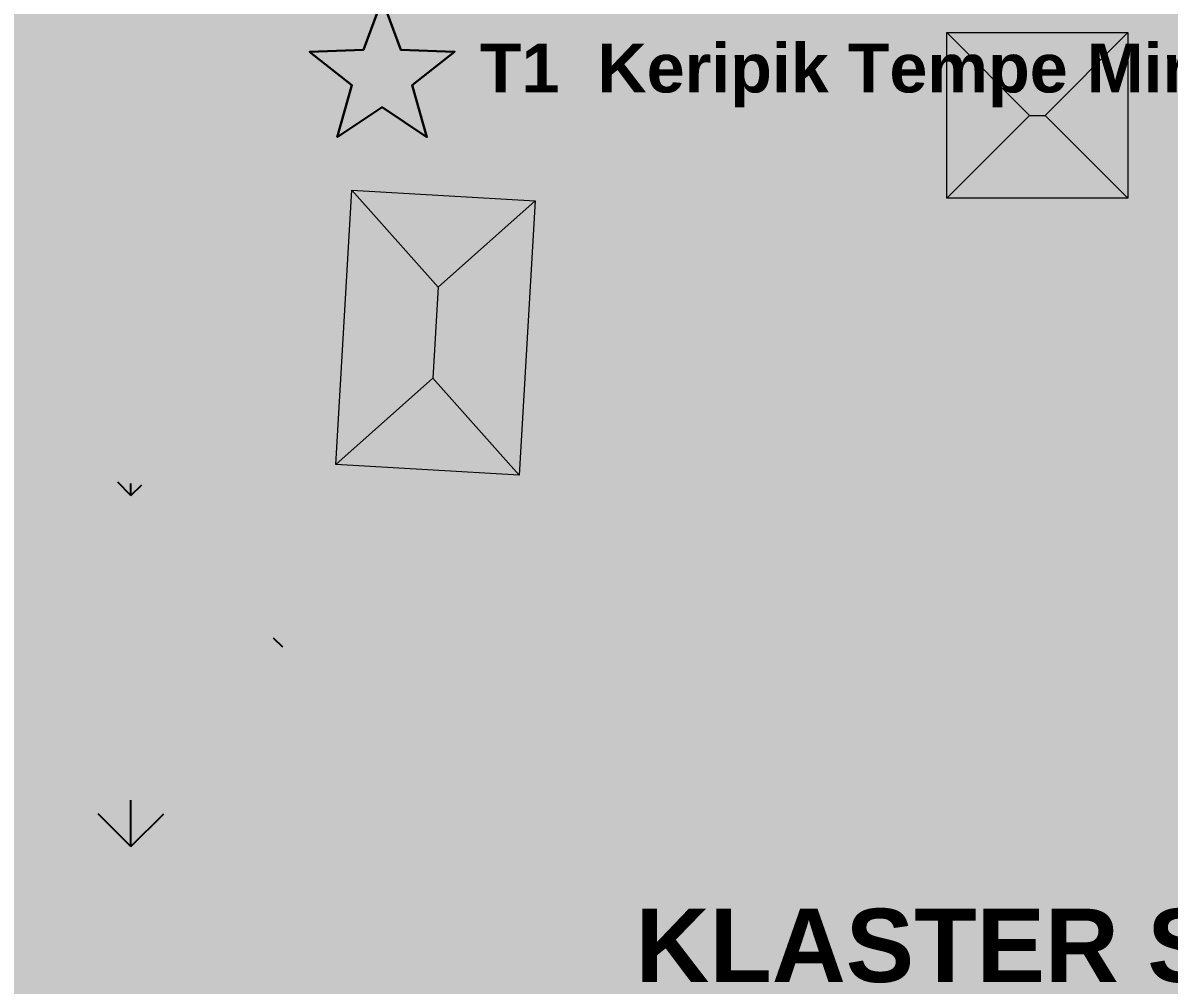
# Model space of a CAD drawing. Header units: metres. Extents: x 305909 to 307171, y 9156037 to 9156671.
# Drawn here: x 306186.4 to 306233.31, y 9156493.38 to 9156532.75 of the extents above; entities that cross this region are included whole.
import ezdxf
from ezdxf.enums import TextEntityAlignment as Align

# ---------------------------------------------------------------- set-up
doc = ezdxf.new("R2010")
doc.units = ezdxf.units.M
for name, color, linetype, lineweight, true_color in [('B-BANGUNAN_PERMUKIMAN', 7, 'Continuous', 13, 0xf0cd8c), ('B-BAYANGAN', 7, 'Continuous', 0, 0x76786c), ('T-BANGUNAN_KLASTER_INTI', 7, 'Continuous', 13, 0xe88c3c), ('T-LABEL_ELEMEN', 7, 'Continuous', 0, 0x141414), ('T-LABEL_ZONA', 7, 'Continuous', 0, 0x3c3c3c), ('T-TITIK_PRODUSEN', 7, 'Continuous', 30, 0x8c1e0a)]:
    doc.layers.add(name, color=color, linetype=linetype, lineweight=lineweight, true_color=true_color)
doc.layers.add('G-KEBUN', color=7, linetype='Continuous')
doc.layers.add('G-PERKERASAN', color=7, linetype='Continuous')
doc.styles.add('ARIALB', font='arialbd.ttf')

# ---------------------------------------------------------------- blocks, each defined once
blk = doc.blocks.new('PRODUSEN')
at = {"true_color": 0xaa280a}
h = blk.add_hatch(color=24, dxfattribs=at)
h.dxf.hatch_style = 1
h.paths.add_polyline_path([(0, 2.4), (-0.588, 0.809), (-2.283, 0.742), (-0.951, -0.309), (-1.411, -1.942), (0, -1), (1.411, -1.942), (0.951, -0.309), (2.283, 0.742), (0.588, 0.809)])
at = {"color": 7}
blk.add_lwpolyline([(0, 2.4), (-0.588, 0.809), (-2.283, 0.742), (-0.951, -0.309), (-1.411, -1.942), (0, -1), (1.411, -1.942), (0.951, -0.309), (2.283, 0.742), (0.588, 0.809)], close=True, dxfattribs=at)

msp = doc.modelspace()

# ---------------------------------------------------------------- hatches: boundary and pattern name
at = {"layer": 'B-BANGUNAN_PERMUKIMAN', "true_color": 0xeb9266}
h = msp.add_hatch(color=33, dxfattribs=at)
h.dxf.hatch_style = 1
h.paths.add_polyline_path([(306231.626, 9156532.351), (306228.24, 9156528.964), (306227.605, 9156528.964), (306224.218, 9156532.351), (306231.626, 9156532.351)])
h = msp.add_hatch(color=33, dxfattribs=at)
h.dxf.hatch_style = 1
h.paths.add_polyline_path([(306227.605, 9156528.964), (306224.218, 9156525.578), (306224.218, 9156532.351), (306227.605, 9156528.964)])
at = {"layer": 'B-BANGUNAN_PERMUKIMAN', "true_color": 0xbc7551}
h = msp.add_hatch(color=23, dxfattribs=at)
h.dxf.hatch_style = 1
h.paths.add_polyline_path([(306231.626, 9156525.578), (306228.24, 9156528.964), (306231.626, 9156532.351), (306231.626, 9156525.578)])
h = msp.add_hatch(color=23, dxfattribs=at)
h.dxf.hatch_style = 1
h.paths.add_polyline_path([(306224.218, 9156525.578), (306227.605, 9156528.964), (306228.24, 9156528.964), (306231.626, 9156525.578), (306224.218, 9156525.578)])
at = {"layer": 'B-BANGUNAN_PERMUKIMAN', "true_color": 0xed9366}
h = msp.add_hatch(color=21, dxfattribs=at)
h.dxf.hatch_style = 1
h.paths.add_polyline_path([(306203.392, 9156521.941), (306203.174, 9156518.206), (306199.209, 9156514.676), (306199.209, 9156514.676), (306199.861, 9156525.907), (306203.392, 9156521.941)])
at = {"layer": 'B-BANGUNAN_PERMUKIMAN', "true_color": 0xea9265}
h = msp.add_hatch(color=33, dxfattribs=at)
h.dxf.hatch_style = 1
h.paths.add_polyline_path([(306203.392, 9156521.941), (306199.861, 9156525.907), (306207.358, 9156525.471), (306203.392, 9156521.941)])
at = {"layer": 'B-BANGUNAN_PERMUKIMAN', "true_color": 0xba7451}
h = msp.add_hatch(color=23, dxfattribs=at)
h.dxf.hatch_style = 1
h.paths.add_polyline_path([(306206.705, 9156514.24), (306206.704, 9156514.24), (306203.174, 9156518.206), (306203.392, 9156521.941), (306207.358, 9156525.471), (306206.705, 9156514.24)])
at = {"layer": 'B-BANGUNAN_PERMUKIMAN', "true_color": 0xbd7552}
h = msp.add_hatch(color=23, dxfattribs=at)
h.dxf.hatch_style = 1
h.paths.add_polyline_path([(306203.174, 9156518.206), (306206.704, 9156514.24), (306199.209, 9156514.676), (306203.174, 9156518.206)])
at = {"layer": 'B-BAYANGAN', "true_color": 0x76786c}
h = msp.add_hatch(color=8, dxfattribs=at)
h.dxf.hatch_style = 1
h.paths.add_polyline_path([(306218.195, 9156544.936), (306217.348, 9156532.342), (306210.977, 9156532.77), (306211.824, 9156545.364), (306218.195, 9156544.936)])
h = msp.add_hatch(color=8, dxfattribs=at)
h.dxf.hatch_style = 1
h.paths.add_polyline_path([(306218.195, 9156544.936), (306217.348, 9156532.342), (306210.977, 9156532.77), (306211.824, 9156545.364), (306218.195, 9156544.936)])
h = msp.add_hatch(color=8, dxfattribs=at)
h.dxf.hatch_style = 1
h.paths.add_polyline_path([(306232.376, 9156524.828), (306224.968, 9156524.828), (306224.968, 9156531.601), (306232.376, 9156531.601), (306232.376, 9156524.828)])
h = msp.add_hatch(color=8, dxfattribs=at)
h.dxf.hatch_style = 1
h.paths.add_polyline_path([(306232.376, 9156524.828), (306224.968, 9156524.828), (306224.968, 9156531.601), (306232.376, 9156531.601), (306232.376, 9156524.828)])
h = msp.add_hatch(color=8, dxfattribs=at)
h.dxf.hatch_style = 1
h.paths.add_polyline_path([(306208.108, 9156524.721), (306207.455, 9156513.49), (306199.959, 9156513.926), (306200.611, 9156525.157), (306208.108, 9156524.721)])
h = msp.add_hatch(color=8, dxfattribs=at)
h.dxf.hatch_style = 1
h.paths.add_polyline_path([(306208.108, 9156524.721), (306207.455, 9156513.49), (306199.959, 9156513.926), (306200.611, 9156525.157), (306208.108, 9156524.721)])
at = {"layer": 'G-KEBUN', "true_color": 0xb0d08e}
h = msp.add_hatch(color=63, dxfattribs=at)
h.dxf.hatch_style = 1
h.paths.add_polyline_path([(306276.314, 9156526.951), (306305.21, 9156522.666), (306297.277, 9156471.802), (306245.237, 9156475.746), (306107.735, 9156482.886), (306117.341, 9156521.312), (306197.888, 9156513.183), (306194.932, 9156492.493), (306271.414, 9156483.995), (306276.314, 9156526.951)])
at = {"layer": 'G-KEBUN', "true_color": 0x80ac64}
h = msp.add_hatch(dxfattribs=at)
h.set_pattern_fill('GRASS', color=65, scale=0.4)
h.paths.add_polyline_path([(306276.314, 9156526.951), (306305.21, 9156522.666), (306297.277, 9156471.802), (306245.237, 9156475.746), (306107.735, 9156482.886), (306117.341, 9156521.312), (306197.888, 9156513.183), (306194.932, 9156492.493), (306271.414, 9156483.995), (306276.314, 9156526.951)])
at = {"layer": 'G-PERKERASAN', "true_color": 0xe0ded9}
h = msp.add_hatch(color=254, dxfattribs=at)
h.dxf.hatch_style = 1
h.paths.add_polyline_path([(306490.891, 9156113.339), (306423.331, 9156121.005), (306333.538, 9156153.468), (306256.179, 9156192.148), (306187.799, 9156246.714), (306159.615, 9156278.263), (306141.521, 9156298.517), (306095.934, 9156355.156), (306061.399, 9156428.371), (306059.148, 9156434.53), (306148.271, 9156429.794), (306176.037, 9156423.566), (306176.556, 9156407.217), (306190.899, 9156401.744), (306216, 9156392.167), (306214.889, 9156381.57), (306213.145, 9156364.919), (306222.697, 9156364.48), (306235.721, 9156363.881), (306237.278, 9156384.641), (306252.329, 9156383.603), (306255.703, 9156410.591), (306262.529, 9156410.022), (306265.045, 9156409.812), (306263.228, 9156389.572), (306278.279, 9156387.236), (306277.389, 9156377.004), (306277.241, 9156375.299), (306288.399, 9156374.261), (306289.59, 9156385.71), (306291.773, 9156406.698), (306306.045, 9156404.882), (306304.229, 9156386.717), (306333.608, 9156380.915), (306333.662, 9156381.234), (306337.441, 9156403.768), (306347.566, 9156464.144), (306314.273, 9156469.955), (306297.277, 9156471.802), (306305.21, 9156522.666), (306276.314, 9156526.951), (306271.414, 9156483.995), (306194.932, 9156492.493), (306197.888, 9156513.183), (306117.341, 9156521.312), (306107.735, 9156482.886), (306039.428, 9156488.501), (306035.152, 9156500.205), (306008.214, 9156577.564), (306165.696, 9156567.29), (306291.75, 9156555.548), (306369.455, 9156545.532), (306490.891, 9156525.396), (306490.891, 9156230.233), (306472.743, 9156232.048), (306466.174, 9156213.241), (306445.179, 9156193.233), (306439.076, 9156185.097), (306447.728, 9156157.385), (306449.353, 9156134.04), (306490.891, 9156130.788), (306490.891, 9156113.339)])
at = {"layer": 'T-BANGUNAN_KLASTER_INTI', "true_color": 0xffb22c}
h = msp.add_hatch(color=40, dxfattribs=at)
h.dxf.hatch_style = 1
h.paths.add_polyline_path([(306231.626, 9156532.351), (306228.24, 9156528.964), (306227.605, 9156528.964), (306224.218, 9156532.351), (306231.626, 9156532.351)])
h = msp.add_hatch(color=40, dxfattribs=at)
h.dxf.hatch_style = 1
h.paths.add_polyline_path([(306227.605, 9156528.964), (306224.218, 9156525.578), (306224.218, 9156532.351), (306227.605, 9156528.964)])
at = {"layer": 'T-BANGUNAN_KLASTER_INTI', "true_color": 0xd38d23}
h = msp.add_hatch(color=42, dxfattribs=at)
h.dxf.hatch_style = 1
h.paths.add_polyline_path([(306231.626, 9156525.578), (306228.24, 9156528.964), (306231.626, 9156532.351), (306231.626, 9156525.578)])
h = msp.add_hatch(color=42, dxfattribs=at)
h.dxf.hatch_style = 1
h.paths.add_polyline_path([(306224.218, 9156525.578), (306227.605, 9156528.964), (306228.24, 9156528.964), (306231.626, 9156525.578), (306224.218, 9156525.578)])
at = {"layer": 'T-BANGUNAN_KLASTER_INTI', "true_color": 0xffb32c}
h = msp.add_hatch(color=40, dxfattribs=at)
h.dxf.hatch_style = 1
h.paths.add_polyline_path([(306203.392, 9156521.941), (306203.174, 9156518.206), (306199.209, 9156514.676), (306199.209, 9156514.676), (306199.861, 9156525.907), (306203.392, 9156521.941)])
at = {"layer": 'T-BANGUNAN_KLASTER_INTI', "true_color": 0xffb12c}
h = msp.add_hatch(color=40, dxfattribs=at)
h.dxf.hatch_style = 1
h.paths.add_polyline_path([(306203.392, 9156521.941), (306199.861, 9156525.907), (306207.358, 9156525.471), (306203.392, 9156521.941)])
at = {"layer": 'T-BANGUNAN_KLASTER_INTI', "true_color": 0xd18c23}
h = msp.add_hatch(color=42, dxfattribs=at)
h.dxf.hatch_style = 1
h.paths.add_polyline_path([(306206.705, 9156514.24), (306206.704, 9156514.24), (306203.174, 9156518.206), (306203.392, 9156521.941), (306207.358, 9156525.471), (306206.705, 9156514.24)])
at = {"layer": 'T-BANGUNAN_KLASTER_INTI', "true_color": 0xd48e23}
h = msp.add_hatch(color=42, dxfattribs=at)
h.dxf.hatch_style = 1
h.paths.add_polyline_path([(306203.174, 9156518.206), (306206.704, 9156514.24), (306199.209, 9156514.676), (306203.174, 9156518.206)])

# ---------------------------------------------------------------- linework, layer by layer
at = {"layer": 'B-BANGUNAN_PERMUKIMAN', "color": 27, "lineweight": 9, "true_color": 0x744832}
for p, q in [((306224.218, 9156532.351), (306227.605, 9156528.964)), ((306231.626, 9156532.351), (306228.24, 9156528.964)), ((306224.218, 9156525.578), (306227.605, 9156528.964)), ((306227.605, 9156528.964), (306228.24, 9156528.964)), ((306231.626, 9156525.578), (306228.24, 9156528.964)), ((306199.861, 9156525.907), (306203.392, 9156521.941)), ((306207.358, 9156525.471), (306203.392, 9156521.941)), ((306203.392, 9156521.941), (306203.174, 9156518.206)), ((306199.209, 9156514.676), (306203.174, 9156518.206)), ((306206.704, 9156514.24), (306203.174, 9156518.206))]:
    msp.add_line(p, q, dxfattribs=at)
at = {"layer": 'B-BANGUNAN_PERMUKIMAN', "color": 27, "lineweight": 13, "true_color": 0x744832}
for points in [[(306231.626, 9156525.578), (306224.218, 9156525.578), (306224.218, 9156532.351), (306231.626, 9156532.351), (306231.626, 9156525.578)], [(306207.358, 9156525.471), (306206.705, 9156514.24), (306199.209, 9156514.676), (306199.861, 9156525.907), (306207.358, 9156525.471)]]:
    msp.add_lwpolyline(points, close=True, dxfattribs=at)
at = {"layer": 'T-BANGUNAN_KLASTER_INTI', "color": 46, "lineweight": 9, "true_color": 0x825816}
for p, q in [((306224.218, 9156532.351), (306227.605, 9156528.964)), ((306231.626, 9156532.351), (306228.24, 9156528.964)), ((306224.218, 9156525.578), (306227.605, 9156528.964)), ((306227.605, 9156528.964), (306228.24, 9156528.964)), ((306231.626, 9156525.578), (306228.24, 9156528.964)), ((306199.861, 9156525.907), (306203.392, 9156521.941)), ((306207.358, 9156525.471), (306203.392, 9156521.941)), ((306203.392, 9156521.941), (306203.174, 9156518.206)), ((306199.209, 9156514.676), (306203.174, 9156518.206)), ((306206.704, 9156514.24), (306203.174, 9156518.206))]:
    msp.add_line(p, q, dxfattribs=at)
at = {"layer": 'T-BANGUNAN_KLASTER_INTI', "color": 46, "lineweight": 13, "true_color": 0x825816}
for points in [[(306231.626, 9156525.578), (306224.218, 9156525.578), (306224.218, 9156532.351), (306231.626, 9156532.351), (306231.626, 9156525.578)], [(306207.358, 9156525.471), (306206.705, 9156514.24), (306199.209, 9156514.676), (306199.861, 9156525.907), (306207.358, 9156525.471)]]:
    msp.add_lwpolyline(points, close=True, dxfattribs=at)

# ---------------------------------------------------------------- block references
at = {"layer": 'T-TITIK_PRODUSEN', "xscale": 1.3, "yscale": 1.3}
msp.add_blockref('PRODUSEN', (306201.1, 9156530.6), dxfattribs=at)

# ---------------------------------------------------------------- texts
at = {"layer": 'T-LABEL_ELEMEN', "color": 26, "true_color": 0x8c1e0a, "insert": (306205.1, 9156530.6), "char_height": 2, "attachment_point": 4, "style": 'ARIALB', "bg_fill": 1, "box_fill_scale": 1.25, "bg_fill_color": 7, "bg_fill_true_color": 16777215, "bg_fill_transparency": 0}
msp.add_mtext('T1  Keripik Tempe Mirasa (Jl. Betet)', dxfattribs=at)
at = {"layer": 'T-LABEL_ZONA', "color": 251, "true_color": 0x6e6456, "style": 'ARIALB'}
msp.add_text('KLASTER SENTRA PRODUKSI TEMPE', height=3, dxfattribs=at).set_placement((306250, 9156495), align=Align.MIDDLE_CENTER)

doc.saveas('drawing.dxf')
